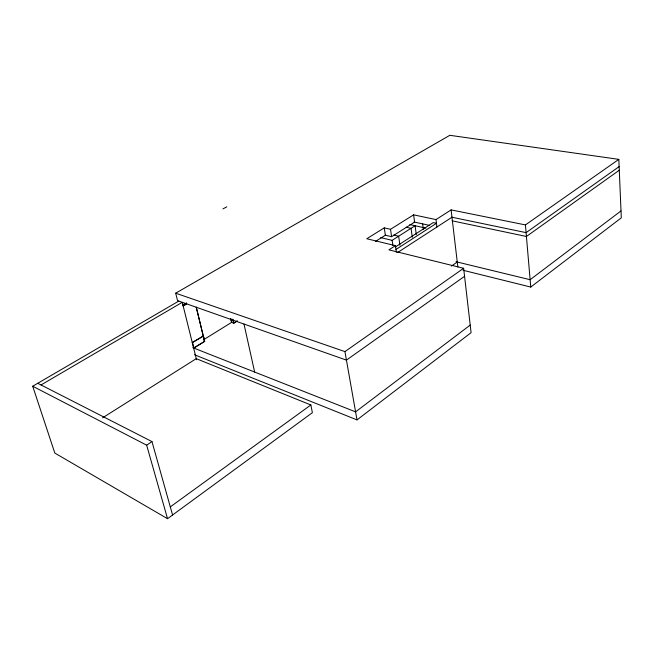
<?xml version="1.0" encoding="UTF-8"?>
<svg xmlns="http://www.w3.org/2000/svg" width="654" height="654" viewBox="0 0 654 654"><rect width="100%" height="100%" fill="white"/><g stroke="black" fill="none" stroke-linecap="round" stroke-linejoin="round"><path stroke-width="0.98" d="M194.516 354.77L357.01 419.901L471.084 332.682L463.637 268.287L388.893 249.869L395.433 245.667L396.398 252.297M462.999 270.257L530.754 287.065L621.3 217.839L618.823 159.363L449.821 135.304L175.689 293.188L177.561 300.652L346.44 360.125L464.569 276.299M470.21 325.079L355.588 411.857L192.742 347.642M621.006 210.915L530.124 279.716L456.051 261.739M178.787 301.085L32.7 386.228L54.822 453.067L167.53 518.696L312.391 412.666L310.863 404.965L196.265 358.662L102.58 417.841M170.31 506.883L310.863 404.965M619.281 170.228L526.421 236.478L452.135 220.831M619.125 166.615L526.094 232.636L451.71 217.177M175.689 293.188L344.936 351.607L463.637 268.287M395.433 245.667L366.78 238.743L384.266 227.87L390.512 229.301L413.614 214.839L436.005 219.597L451.105 209.893L525.432 224.919L618.823 159.363M451.399 266.096L457.269 262.033M32.7 386.228L146.651 445.161L151.973 441.589L172.582 514.992M397.657 252.509L451.971 217.234M395.981 249.46L436.471 223.3L433.226 222.605L395.269 247.032M380.702 237.631L392.13 240.353L415.086 225.744L416.304 234.712M375.412 241.465L385.361 235.219L391.599 236.683L414.595 222.123L413.614 214.839M193.617 347.985L204.751 341.323L203.451 335.968L192.276 342.606L203.451 335.968M237.05 320.934L233.576 323.092L232.685 319.168M204.751 341.323L193.878 348.091L192.546 342.712M203.329 339.916L231.598 322.389L233.846 323.19L237.32 321.032M186.398 303.088L182.957 305.107L186.578 303.104M186.578 303.832L183.275 305.9L183.095 305.148M183.194 306.031L186.766 303.848M41.03 384.953L182.262 302.312L196.543 359.774M222.973 208.879L226.791 206.836M414.072 222.008L429.163 225.303M409.813 224.584L425.885 228.132M406.183 227.224L411.047 228.32L412.282 237.304M393.773 235.08L398.638 236.217L399.929 245.266M37.752 383.285L151.973 441.589M146.651 445.161L167.53 518.696M196.29 307.208L204.53 341.192L196.241 307.233M230.707 318.473L231.598 322.389L230.666 318.457M233.053 319.667L233.846 323.19M243.991 324.049L254.651 372.061M344.936 351.607L357.01 419.901M384.266 227.87L385.361 235.219M390.512 229.301L391.599 236.683M392.13 240.353L392.874 245.397M422.639 223.881L423.383 229.529M436.005 219.597L436.937 226.995M451.105 209.893L457.857 267.036M525.432 224.919L530.754 287.065"/></g></svg>
